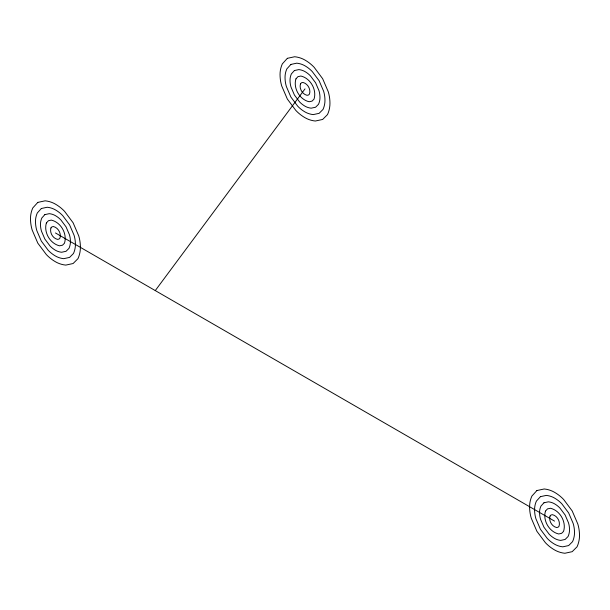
<?xml version="1.0" encoding="UTF-8"?>
<svg xmlns="http://www.w3.org/2000/svg" width="610" height="610" viewBox="0 0 610 610"><rect width="100%" height="100%" fill="white"/><g stroke="black" fill="none" stroke-linecap="round" stroke-linejoin="round"><path stroke-width="0.91" d="M155.268 290.589L305 88.885M55.457 232.959L554.543 521.115M46.391 222.955C43.493 232.219 50.119 243.687 59.589 245.815L62.51 245.189L64.462 243.23C67.504 233.904 60.886 222.261 51.316 220.103L48.396 220.736L46.391 222.955M50.92 227.957C49.479 232.593 52.788 238.327 57.523 239.387L58.987 239.074L59.963 238.098C61.48 233.432 58.171 227.614 53.39 226.531L51.926 226.851L50.92 227.957M295.934 78.881C293.044 88.145 299.662 99.613 309.133 101.74L312.061 101.115L314.013 99.155C317.048 89.83 310.437 78.187 300.867 76.029L297.939 76.662L295.934 78.881M300.471 83.883C299.022 88.519 302.331 94.253 307.066 95.312L308.53 95L309.506 94.024C311.024 89.357 307.714 83.54 302.934 82.457L301.47 82.777L300.471 83.883M545.477 511.104C542.587 520.368 549.213 531.844 558.684 533.971L561.604 533.338L563.556 531.386C566.591 522.053 559.98 510.41 550.411 508.26L547.49 508.885L545.477 511.104M550.014 516.106C548.565 520.742 551.875 526.476 556.61 527.543L558.074 527.223L559.05 526.247C560.567 521.58 557.265 515.763 552.477 514.688L551.013 515L550.014 516.106M37.812 202.398L32.788 207.941A25.75 25.75 0 0 0 30.5 218.555A40.329 40.329 0 0 0 32.17 230.046L37.812 243.154L46.345 254.583A40.329 40.329 0 0 0 55.457 261.774A25.75 25.75 0 0 0 65.788 265.098L73.101 263.528L77.981 258.64A27.343 27.343 0 0 0 80.406 247.37A40.329 40.329 0 0 0 78.736 235.879L73.101 222.772L64.569 211.342A40.329 40.329 0 0 0 55.457 204.144A25.75 25.75 0 0 0 45.117 200.82L37.812 202.398M41.335 208.513L37.324 212.943A20.603 20.603 0 0 0 35.494 221.438A32.261 32.261 0 0 0 36.829 230.626L41.335 241.11L48.167 250.26A32.261 32.261 0 0 0 55.457 256.017A20.603 20.603 0 0 0 63.722 258.671L69.57 257.412L73.474 253.501A21.876 21.876 0 0 0 75.419 244.488A32.261 32.261 0 0 0 74.084 235.3L69.57 224.815L62.746 215.665A32.261 32.261 0 0 0 55.457 209.909A20.603 20.603 0 0 0 47.184 207.248L41.335 208.513M44.865 214.621L41.854 217.953A15.448 15.448 0 0 0 40.481 224.32A24.194 24.194 0 0 0 41.488 231.213L44.865 239.074L49.989 245.937A24.194 24.194 0 0 0 55.457 250.252A15.448 15.448 0 0 0 61.656 252.243L66.04 251.297L68.968 248.369A16.401 16.401 0 0 0 70.424 241.606A24.194 24.194 0 0 0 69.426 234.713L66.04 226.851L60.924 219.989A24.194 24.194 0 0 0 55.457 215.673A15.448 15.448 0 0 0 49.25 213.675L44.865 214.621M287.356 58.324L282.338 63.867A25.75 25.75 0 0 0 280.043 74.481A40.329 40.329 0 0 0 281.713 85.964L287.356 99.072L295.888 110.509A40.329 40.329 0 0 0 305 117.7A25.75 25.75 0 0 0 315.339 121.024L322.644 119.453L327.524 114.566A27.343 27.343 0 0 0 329.957 103.296A40.329 40.329 0 0 0 328.287 91.805L322.644 78.698L314.112 67.26A40.329 40.329 0 0 0 305 60.07A25.75 25.75 0 0 0 294.66 56.745L287.356 58.324M290.886 64.439L286.868 68.869A20.603 20.603 0 0 0 285.038 77.363A32.261 32.261 0 0 0 286.372 86.551L290.886 97.036L297.71 106.186A32.261 32.261 0 0 0 305 111.943A20.603 20.603 0 0 0 313.265 114.596L319.114 113.338L323.018 109.426A21.876 21.876 0 0 0 324.962 100.414A32.261 32.261 0 0 0 323.628 91.225L319.114 80.733L312.289 71.591A32.261 32.261 0 0 0 305 65.834A20.603 20.603 0 0 0 296.735 63.173L290.886 64.439M294.409 70.546L291.405 73.871A15.448 15.448 0 0 0 290.024 80.245A24.194 24.194 0 0 0 291.031 87.138L294.409 95L299.533 101.862A24.194 24.194 0 0 0 305 106.178A15.448 15.448 0 0 0 311.199 108.168L315.591 107.223L318.512 104.295A16.401 16.401 0 0 0 319.975 97.531A24.194 24.194 0 0 0 318.969 90.638L315.591 82.777L310.467 75.915A24.194 24.194 0 0 0 305 71.599A15.448 15.448 0 0 0 298.801 69.601L294.409 70.546M536.899 490.547L531.882 496.09A25.75 25.75 0 0 0 529.594 506.704A40.329 40.329 0 0 0 531.264 518.195L536.899 531.302L545.432 542.74A40.329 40.329 0 0 0 554.543 549.93A25.75 25.75 0 0 0 564.883 553.255L572.188 551.676L577.068 546.789A27.343 27.343 0 0 0 579.5 535.519A40.329 40.329 0 0 0 577.83 524.036L572.188 510.928L563.655 499.491A40.329 40.329 0 0 0 554.543 492.3A25.75 25.75 0 0 0 544.212 488.976L536.899 490.547M540.429 496.662L536.411 501.092A20.603 20.603 0 0 0 534.581 509.586A32.261 32.261 0 0 0 535.915 518.774L540.429 529.266L547.254 538.409A32.261 32.261 0 0 0 554.543 544.166A20.603 20.603 0 0 0 562.817 546.827L568.665 545.561L572.561 541.657A21.876 21.876 0 0 0 574.506 532.637A32.261 32.261 0 0 0 573.171 523.449L568.665 512.964L561.833 503.814A32.261 32.261 0 0 0 554.543 498.057A20.603 20.603 0 0 0 546.278 495.404L540.429 496.662M543.96 502.777L540.948 506.102A15.448 15.448 0 0 0 539.575 512.469A24.194 24.194 0 0 0 540.574 519.362L543.96 527.223L549.076 534.086A24.194 24.194 0 0 0 554.543 538.401A15.448 15.448 0 0 0 560.75 540.399L565.134 539.453L568.062 536.518A16.401 16.401 0 0 0 569.519 529.755A24.194 24.194 0 0 0 568.512 522.861L565.134 515L560.01 508.138A24.194 24.194 0 0 0 554.543 503.822A15.448 15.448 0 0 0 548.344 501.832L543.96 502.777"/></g></svg>
